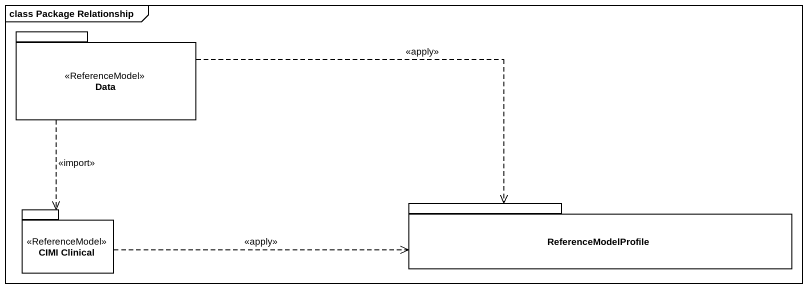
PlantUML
@startuml
mainframe class Package Relationship
package Data <<ReferenceModel>> {
}
package "CIMI Clinical" as CIMI_Clinical <<ReferenceModel>> {
}
package ReferenceModelProfile {
}
Data ..> CIMI_Clinical : <<import>>
Data .right.> ReferenceModelProfile : <<apply>>
CIMI_Clinical .right.> ReferenceModelProfile : <<apply>>
@enduml
